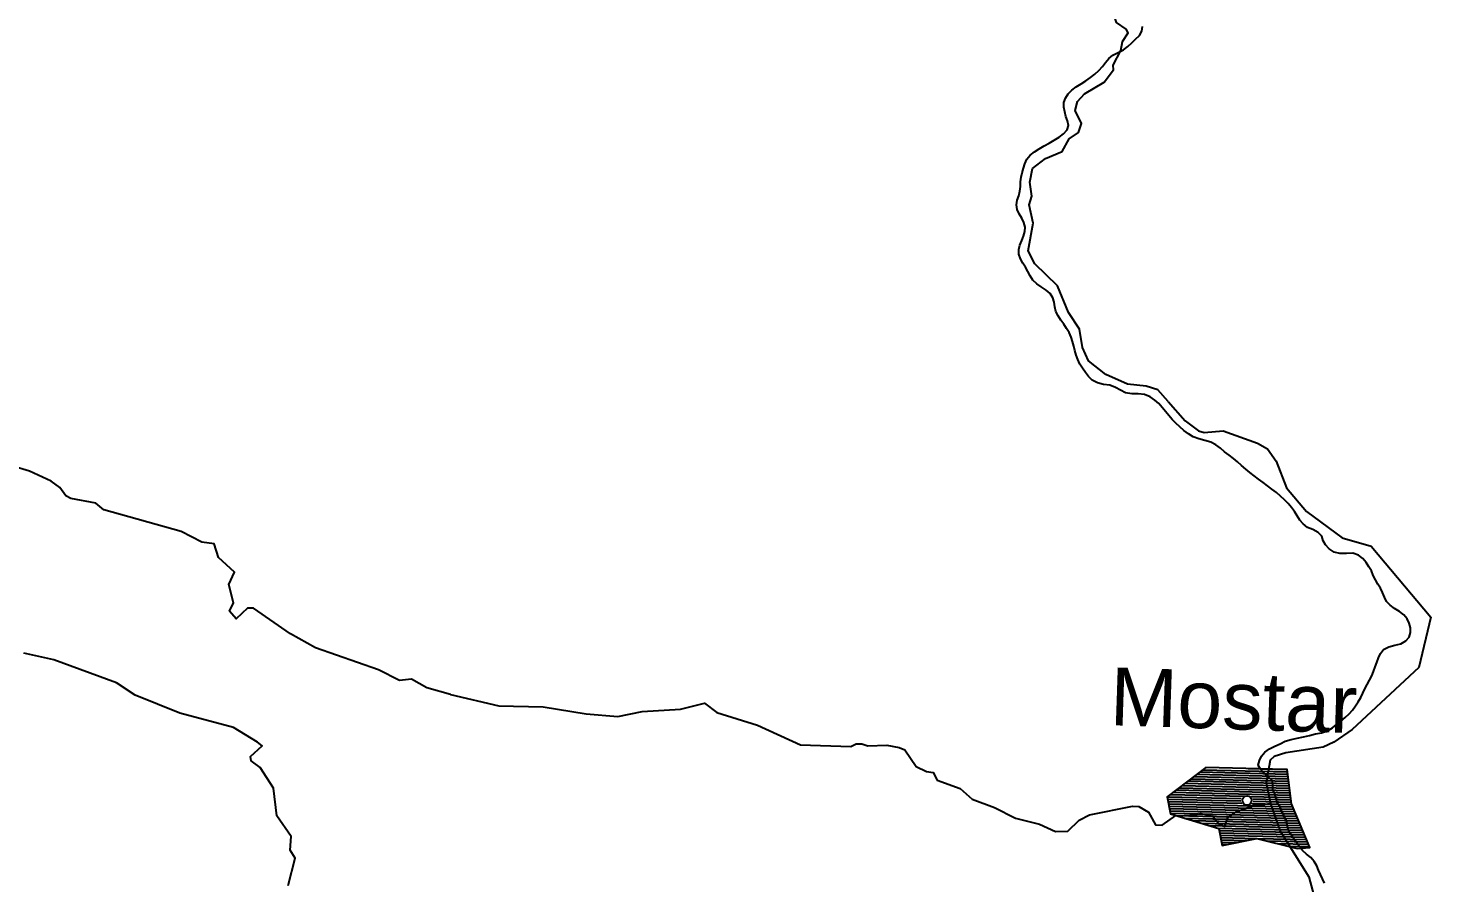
# Model space of a CAD drawing. Header units: metres. Extents: x 13.21 to 19.52, y 42.14 to 46.62.
# Drawn here: x 17.329 to 17.873, y 43.317 to 43.649 of the extents above; entities that cross this region are included whole.
import ezdxf

# ---------------------------------------------------------------- set-up
doc = ezdxf.new("R2010")
doc.units = ezdxf.units.M
doc.header["$MEASUREMENT"] = 0
for name, color, linetype in [('CESTE', 5, 'Continuous'), ('grad_ino', 252, 'Continuous'), ('naziv_ino', 252, 'Continuous'), ('PRUGE', 7, 'Continuous')]:
    doc.layers.add(name, color=color, linetype=linetype)
doc.styles.get("Standard").update_dxf_attribs({"font": 'arial.ttf'})

# ---------------------------------------------------------------- blocks, each defined once
blk = doc.blocks.new('*X46')
at = {"color": 0}
for p, q in [((17.78504, 43.36097), (17.81785, 43.36016)), ((17.80263, 43.36144), (17.81774, 43.36106)), ((17.77809, 43.35574), (17.81851, 43.35474)), ((17.77925, 43.35661), (17.8184, 43.35565)), ((17.78041, 43.35748), (17.81829, 43.35655)), ((17.78156, 43.35835), (17.81818, 43.35745)), ((17.78272, 43.35922), (17.81807, 43.35836)), ((17.78388, 43.3601), (17.81796, 43.35926)), ((17.77116, 43.3505), (17.79986, 43.3498)), ((17.77231, 43.35138), (17.80099, 43.35068)), ((17.77347, 43.35225), (17.81895, 43.35113)), ((17.77462, 43.35312), (17.81884, 43.35204)), ((17.77578, 43.35399), (17.81873, 43.35294)), ((17.77694, 43.35486), (17.81862, 43.35384)), ((17.80339, 43.35062), (17.81906, 43.35023)), ((17.77131, 43.3496), (17.79966, 43.34891)), ((17.77148, 43.3487), (17.80015, 43.348)), ((17.77166, 43.34779), (17.81985, 43.34661)), ((17.77183, 43.34689), (17.82023, 43.3457)), ((17.77201, 43.34598), (17.82062, 43.34479)), ((17.77218, 43.34508), (17.82101, 43.34388)), ((17.80398, 43.3479), (17.81946, 43.34752)), ((17.80444, 43.34969), (17.81917, 43.34933)), ((17.80455, 43.34879), (17.81928, 43.34843)), ((17.77235, 43.34417), (17.82139, 43.34297)), ((17.77454, 43.34322), (17.82178, 43.34206)), ((17.77778, 43.34224), (17.82217, 43.34115)), ((17.78102, 43.34126), (17.82255, 43.34024)), ((17.78426, 43.34028), (17.82294, 43.33933)), ((17.7875, 43.3393), (17.82333, 43.33842)), ((17.79074, 43.33833), (17.82371, 43.33751)), ((17.79133, 43.33741), (17.8241, 43.33661)), ((17.79152, 43.33651), (17.82448, 43.3357)), ((17.7917, 43.3356), (17.82487, 43.33479)), ((17.79189, 43.3347), (17.8059, 43.33435)), ((17.79208, 43.33379), (17.80207, 43.33355)), ((17.80605, 43.33435), (17.82526, 43.33388)), ((17.79226, 43.33289), (17.79825, 43.33274)), ((17.79245, 43.33198), (17.79443, 43.33193)), ((17.81001, 43.33335), (17.82564, 43.33297)), ((17.81397, 43.33235), (17.82603, 43.33206)), ((17.81792, 43.33136), (17.82642, 43.33115))]:
    blk.add_line(p, q, dxfattribs=at)

msp = doc.modelspace()

# ---------------------------------------------------------------- linework, layer by layer
at = {"layer": 'CESTE'}
for points in [[(17.75313, 43.63991), (17.75379, 43.64344), (17.75597, 43.6468), (17.75523, 43.64824), (17.7515, 43.65083), (17.75037, 43.65425), (17.75094, 43.65606), (17.75485, 43.65796), (17.75734, 43.66034)], [(17.77149, 43.50384), (17.76753, 43.50834), (17.76304, 43.50975), (17.75573, 43.51049), (17.74731, 43.51429), (17.74067, 43.51962), (17.73836, 43.52471), (17.7372, 43.53182), (17.73292, 43.53831), (17.72864, 43.54861), (17.71977, 43.55721), (17.71723, 43.56224), (17.71922, 43.57291), (17.71762, 43.58001), (17.71867, 43.58343), (17.71791, 43.5888), (17.71889, 43.59413), (17.72398, 43.59804), (17.73039, 43.60071), (17.73308, 43.60564), (17.73671, 43.60812), (17.73787, 43.61156), (17.73545, 43.61666), (17.73638, 43.62014), (17.73909, 43.62315), (17.74666, 43.6277), (17.75028, 43.63236), (17.7502, 43.63419), (17.75313, 43.63991)], [(17.77149, 43.50384), (17.77808, 43.49624), (17.78331, 43.49242), (17.78556, 43.49171), (17.79291, 43.49243), (17.8062, 43.48766), (17.81007, 43.48545), (17.81343, 43.48067), (17.81746, 43.4703), (17.82514, 43.46116), (17.83897, 43.45094), (17.85033, 43.44772), (17.87347, 43.42011), (17.86874, 43.40064), (17.84295, 43.37659), (17.83582, 43.37164), (17.83167, 43.36972), (17.8172, 43.36756), (17.81271, 43.36611), (17.81112, 43.36471), (17.80958, 43.35586), (17.81129, 43.34789)], [(17.49317, 43.39014), (17.48394, 43.39274), (17.47802, 43.39605), (17.47343, 43.39563), (17.46528, 43.39974), (17.4408, 43.40821), (17.43102, 43.41369), (17.41673, 43.4237), (17.41446, 43.42361), (17.40998, 43.41945), (17.40742, 43.42245), (17.40901, 43.42566), (17.40719, 43.43276), (17.40941, 43.43763), (17.40315, 43.44334), (17.40145, 43.44864), (17.39675, 43.44929), (17.38865, 43.45331), (17.35873, 43.46181), (17.35552, 43.46439), (17.3459, 43.46617), (17.34396, 43.46714), (17.34165, 43.47039), (17.33824, 43.47292), (17.32986, 43.47673), (17.32305, 43.47881)], [(17.43015, 43.31611), (17.43295, 43.32662), (17.43095, 43.32975), (17.43136, 43.33513), (17.42581, 43.34307), (17.42452, 43.35378), (17.4193, 43.36188), (17.41581, 43.36445), (17.41557, 43.36615), (17.42004, 43.37025), (17.41833, 43.37172), (17.40893, 43.37738), (17.38812, 43.38295), (17.37088, 43.38995), (17.36356, 43.39467), (17.3393, 43.40355), (17.32764, 43.40619)], [(17.49317, 43.39014), (17.51191, 43.38576), (17.52911, 43.3854), (17.54581, 43.38269), (17.55806, 43.38165), (17.56755, 43.38358), (17.58231, 43.38444), (17.59169, 43.38677), (17.59642, 43.38319), (17.61223, 43.37827), (17.62887, 43.37064), (17.64848, 43.36993), (17.65055, 43.37098), (17.65272, 43.37103), (17.65504, 43.37021), (17.66241, 43.37046), (17.66723, 43.36961), (17.66933, 43.36871), (17.67377, 43.36227), (17.67782, 43.36028), (17.6804, 43.35992), (17.68192, 43.3569), (17.69079, 43.35374), (17.69548, 43.34957), (17.70419, 43.34637), (17.71228, 43.34225), (17.72157, 43.33991), (17.72782, 43.33699), (17.73258, 43.33718), (17.73702, 43.34148), (17.74107, 43.34349), (17.75765, 43.34686), (17.76014, 43.3467), (17.76397, 43.34454), (17.76658, 43.33966), (17.76923, 43.3395), (17.77455, 43.34318), (17.77936, 43.34314), (17.78415, 43.344), (17.78884, 43.34298), (17.79133, 43.33992), (17.79357, 43.33892), (17.79454, 43.3422), (17.79792, 43.3447), (17.80454, 43.34709), (17.81129, 43.34789)], [(17.81129, 43.34789), (17.81487, 43.33744), (17.82608, 43.31945), (17.82934, 43.30744)]]:
    msp.add_lwpolyline(points, dxfattribs=at)
at = {"layer": 'grad_ino'}
msp.add_lwpolyline([(17.82152, 43.33045), (17.82653, 43.33088), (17.81936, 43.34775), (17.81774, 43.36112), (17.81207, 43.36124), (17.78611, 43.36178), (17.77114, 43.35049), (17.77241, 43.34386), (17.79117, 43.3382), (17.79254, 43.33154), (17.80597, 43.33437)], close=True, dxfattribs=at)
msp.add_circle((17.80212, 43.34908), 0.0018, dxfattribs=at)
at = {"layer": 'PRUGE'}
msp.add_lwpolyline([(17.8322, 43.31693), (17.8314, 43.31862), (17.83061, 43.32033), (17.82991, 43.32206), (17.82917, 43.32377), (17.82821, 43.32542), (17.82689, 43.32694), (17.82524, 43.32828), (17.82369, 43.32967), (17.82249, 43.33124), (17.82131, 43.33282), (17.82015, 43.33441), (17.81893, 43.33609), (17.81805, 43.33777), (17.81772, 43.33954), (17.81742, 43.34132), (17.81653, 43.343), (17.81578, 43.34471), (17.81502, 43.34642), (17.814, 43.34807), (17.81342, 43.3498), (17.81295, 43.35157), (17.81218, 43.35328), (17.81213, 43.3551), (17.81187, 43.35681), (17.8103, 43.35823), (17.80878, 43.35966), (17.80736, 43.36115), (17.80649, 43.36278), (17.80695, 43.36457), (17.80778, 43.36628), (17.80905, 43.36781), (17.81082, 43.36908), (17.81286, 43.37006), (17.815, 43.37097), (17.81698, 43.37205), (17.81925, 43.37271), (17.82163, 43.3732), (17.82401, 43.37369), (17.82634, 43.37428), (17.82868, 43.37485), (17.83107, 43.37531), (17.83328, 43.3761), (17.83523, 43.37719), (17.83686, 43.37855), (17.83853, 43.37987), (17.84017, 43.38122), (17.84174, 43.3826), (17.843, 43.38414), (17.84415, 43.38573), (17.84528, 43.38733), (17.84625, 43.38898), (17.84708, 43.39067), (17.8478, 43.3924), (17.84873, 43.39406), (17.84969, 43.39571), (17.85054, 43.3974), (17.85123, 43.39913), (17.85186, 43.40086), (17.8525, 43.40259), (17.85314, 43.40434), (17.85395, 43.40604), (17.85509, 43.40766), (17.85708, 43.40863), (17.85944, 43.40926), (17.8618, 43.4098), (17.86374, 43.41093), (17.86503, 43.41244), (17.86559, 43.41422), (17.86554, 43.41601), (17.86507, 43.41778), (17.86428, 43.41949), (17.86297, 43.42101), (17.86129, 43.42233), (17.85936, 43.42346), (17.85761, 43.42475), (17.85628, 43.42624), (17.85548, 43.42795), (17.8547, 43.42966), (17.85384, 43.43134), (17.85287, 43.43299), (17.85192, 43.43465), (17.85108, 43.43634), (17.85038, 43.43806), (17.8494, 43.43971), (17.84829, 43.44132), (17.84705, 43.44287), (17.84534, 43.44423), (17.84318, 43.44494), (17.84318, 43.44494), (17.84065, 43.44489), (17.83813, 43.44488), (17.83588, 43.44541), (17.83404, 43.44667), (17.83259, 43.44814), (17.83165, 43.44979), (17.83108, 43.45155), (17.82967, 43.45303), (17.82771, 43.4541), (17.82553, 43.45496), (17.82386, 43.45629), (17.82257, 43.45782), (17.82153, 43.45946), (17.82049, 43.46109), (17.81934, 43.46268), (17.81808, 43.46422), (17.81669, 43.46571), (17.81515, 43.46712), (17.8135, 43.46845), (17.8118, 43.46976), (17.81008, 43.47105), (17.80835, 43.47233), (17.80661, 43.47361), (17.80489, 43.4749), (17.80323, 43.47622), (17.8016, 43.47758), (17.80001, 43.47896), (17.79846, 43.48036), (17.79684, 43.48172), (17.79515, 43.48303), (17.79342, 43.48431), (17.79184, 43.4857), (17.79007, 43.48695), (17.78804, 43.48797), (17.78572, 43.4886), (17.78341, 43.48926), (17.78124, 43.49011), (17.7794, 43.49131), (17.77767, 43.4926), (17.77604, 43.49394), (17.77455, 43.49538), (17.77313, 43.49685), (17.77176, 43.49836), (17.7705, 43.4999), (17.76924, 43.50145), (17.76791, 43.50296), (17.76636, 43.50437), (17.76451, 43.50558), (17.76239, 43.50649), (17.75995, 43.50671), (17.75744, 43.50682), (17.75504, 43.5071), (17.75307, 43.50819), (17.75106, 43.50927), (17.74891, 43.51013), (17.74646, 43.51044), (17.74412, 43.51103), (17.74208, 43.51204), (17.74064, 43.51351), (17.73941, 43.51507), (17.73832, 43.51669), (17.73731, 43.51833), (17.73649, 43.52002), (17.73584, 43.52176), (17.73532, 43.52352), (17.73491, 43.52528), (17.73448, 43.52706), (17.73389, 43.5288), (17.7331, 43.53051), (17.73212, 43.53216), (17.73106, 43.53378), (17.72991, 43.53538), (17.72883, 43.53699), (17.72802, 43.5387), (17.72759, 43.54046), (17.72731, 43.54225), (17.72682, 43.54402), (17.72575, 43.54563), (17.7242, 43.54703), (17.7223, 43.5482), (17.72053, 43.54946), (17.71902, 43.55088), (17.71797, 43.5525), (17.7171, 43.55419), (17.71625, 43.55587), (17.71518, 43.5575), (17.71421, 43.55916), (17.71356, 43.56089), (17.71355, 43.56269), (17.71399, 43.56445), (17.71471, 43.56618), (17.71547, 43.56789), (17.71598, 43.56966), (17.71608, 43.57144), (17.71559, 43.57322), (17.71472, 43.57489), (17.71375, 43.57655), (17.71298, 43.57827), (17.71274, 43.58006), (17.71296, 43.58184), (17.7136, 43.58358), (17.71406, 43.58535), (17.7143, 43.58713), (17.71432, 43.58894), (17.71449, 43.59073), (17.71484, 43.59251), (17.71541, 43.59425), (17.71598, 43.59601), (17.71675, 43.59771), (17.71797, 43.59928), (17.71963, 43.60061), (17.72152, 43.60178), (17.72345, 43.6029), (17.72538, 43.60402), (17.72731, 43.60515), (17.72919, 43.60633), (17.73094, 43.60762), (17.7323, 43.6091), (17.73289, 43.61087), (17.73254, 43.61262), (17.73184, 43.61436), (17.73141, 43.61613), (17.73107, 43.61792), (17.73105, 43.61971), (17.73167, 43.62145), (17.73278, 43.62306), (17.73423, 43.62452), (17.73588, 43.62586), (17.73774, 43.62705), (17.73965, 43.62819), (17.74145, 43.62943), (17.74314, 43.63075), (17.74468, 43.63215), (17.74602, 43.63366), (17.74722, 43.63523), (17.74849, 43.63677), (17.75008, 43.63817), (17.75209, 43.63919), (17.75417, 43.64017), (17.75593, 43.64144), (17.75744, 43.64285), (17.75888, 43.64433), (17.7604, 43.64576), (17.76132, 43.64741), (17.76162, 43.64919)], dxfattribs=at)

# ---------------------------------------------------------------- block references
at = {"layer": 'grad_ino'}
msp.add_blockref('*X46', (0, 0), dxfattribs=at)

# ---------------------------------------------------------------- texts
at = {"layer": 'naziv_ino'}
msp.add_text('Mostar', height=0.022458, rotation=358.108, dxfattribs=at).set_placement((17.74867, 43.37827))

doc.saveas('drawing.dxf')
